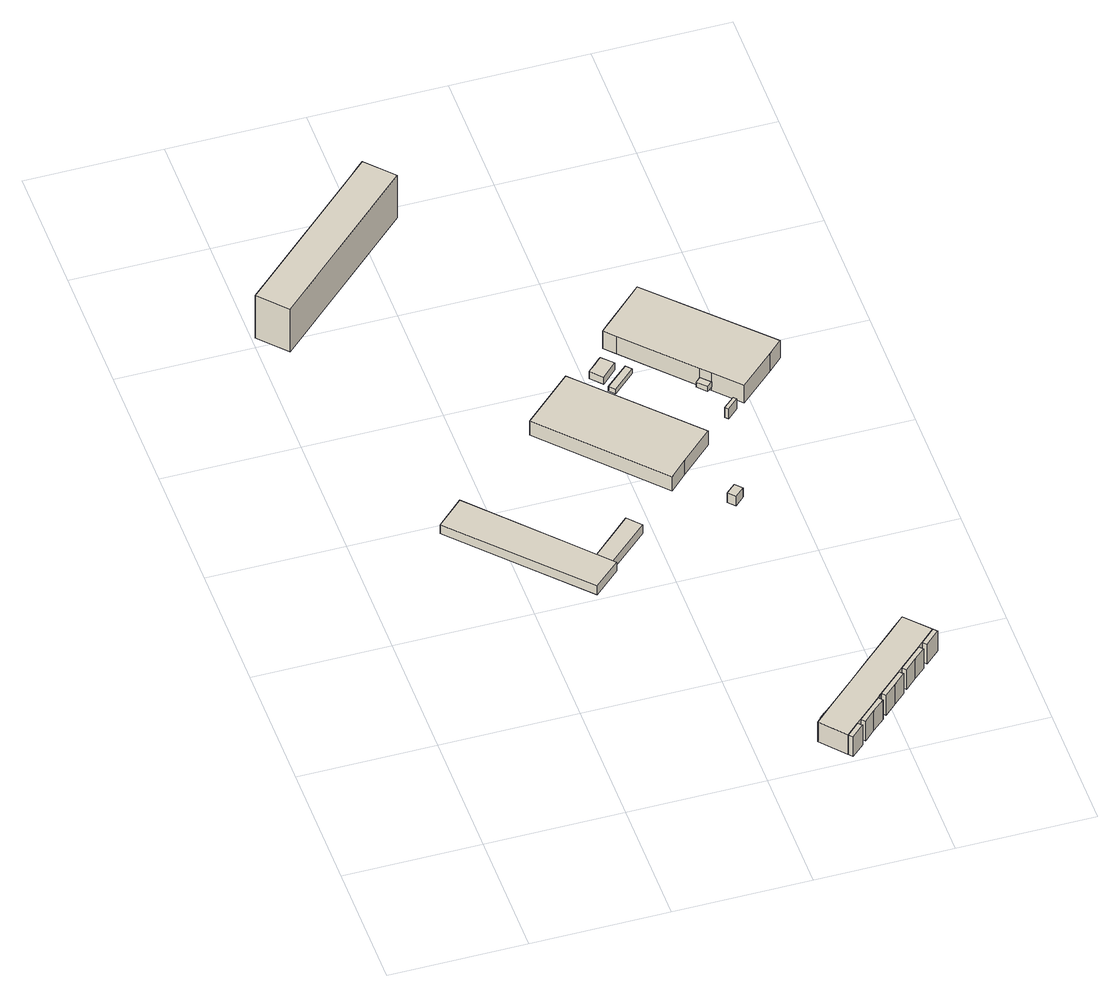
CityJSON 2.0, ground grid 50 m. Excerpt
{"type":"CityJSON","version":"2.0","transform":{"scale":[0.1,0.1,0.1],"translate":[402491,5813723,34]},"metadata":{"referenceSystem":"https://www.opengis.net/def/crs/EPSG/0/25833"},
"CityObjects":{
"building1":{"type":"Building","attributes":{"Gemeindeschluessel":"11000009","BezugspunktDach":"2200","function":"31001_2000","measuredHeight":4.12,"storeysAboveGround":1},"address":[{"country":"Germany","locality":"Berlin","thoroughfareNumber":"325 (47)","thoroughfareName":"Köpenicker Straße"}],"geometry":[{"type":"Solid","lod":"1","boundaries":[[[[0,1,2,3,4,5]],[[6,7,8,9,10,11]],[[6,11,5,4]],[[7,6,4,3]],[[8,7,3,2]],[[9,8,2,1]],[[10,9,1,0]],[[11,10,0,5]]]]}]},
"building2":{"type":"Building","attributes":{"Gemeindeschluessel":"11000009","BezugspunktDach":"2200","function":"31001_2000","measuredHeight":19.96,"storeysAboveGround":5},"address":[{"country":"Germany","locality":"Berlin","thoroughfareNumber":"325 (41)","thoroughfareName":"Köpenicker Straße"}],"geometry":[{"type":"Solid","lod":"1","boundaries":[[[[12,13,14,15,16,17,18,19]],[[20,21,22,23,24,25,26,27]],[[20,27,19,18]],[[21,20,18,17]],[[22,21,17,16]],[[23,22,16,15]],[[24,23,15,14]],[[25,24,14,13]],[[26,25,13,12]],[[27,26,12,19]]]]}]},
"building3":{"type":"Building","attributes":{"Gemeindeschluessel":"11000009","BezugspunktDach":"2200","function":"31001_2000","measuredHeight":4.1,"storeysAboveGround":1},"address":[{"country":"Germany","locality":"Berlin","thoroughfareNumber":"325 (48)","thoroughfareName":"Köpenicker Straße"}],"geometry":[{"type":"Solid","lod":"1","boundaries":[[[[2,28,29,3]],[[30,31,8,7]],[[30,7,3,29]],[[31,30,29,28]],[[8,31,28,2]],[[7,8,2,3]]]]}]},
"building4":{"type":"Building","attributes":{"Gemeindeschluessel":"11000009","BezugspunktDach":"2200","function":"51009_1610","measuredHeight":4.54,"storeysAboveGround":0},"address":[{"country":"Germany","locality":"Berlin"}],"geometry":[{"type":"Solid","lod":"1","boundaries":[[[[32,33,34,35]],[[36,37,38,39]],[[36,39,35,34]],[[37,36,34,33]],[[38,37,33,32]],[[39,38,32,35]]]]}]},
"building5":{"type":"Building","attributes":{"Gemeindeschluessel":"11000009","BezugspunktDach":"2200","function":"51009_1610","measuredHeight":3.22,"storeysAboveGround":0},"address":[{"country":"Germany","locality":"Berlin"}],"geometry":[{"type":"Solid","lod":"1","boundaries":[[[[40,41,42,43]],[[44,45,46,47]],[[44,47,43,42]],[[45,44,42,41]],[[46,45,41,40]],[[47,46,40,43]]]]}]},
"building6":{"type":"Building","attributes":{"Gemeindeschluessel":"11000009","BezugspunktDach":"2200","function":"31001_2000","measuredHeight":6.62,"storeysAboveGround":1},"address":[{"country":"Germany","locality":"Berlin","thoroughfareNumber":"325 (49)","thoroughfareName":"Köpenicker Straße"}],"geometry":[{"type":"Solid","lod":"1","boundaries":[[[[48,49,50,51,52,53]],[[54,55,56,57,58,59]],[[54,59,53,52]],[[55,54,52,51]],[[56,55,51,50]],[[57,56,50,49]],[[58,57,49,48]],[[59,58,48,53]]]]}]},
"building7":{"type":"Building","attributes":{"Gemeindeschluessel":"11000009","function":"31001_1010"},"address":[{"country":"Germany","locality":"Berlin","thoroughfareNumber":"3A, 3B, 3C, 3D","thoroughfareName":"Verlängerte Hämmerlingstraße"}],"children":["building7-1","building7-2","building7-3","building7-4","building7-5","building7-6"]},
"building7-1":{"type":"BuildingPart","attributes":{"BezugspunktDach":"2200","measuredHeight":9.19,"storeysAboveGround":2},"parents":["building7"],"geometry":[{"type":"MultiSurface","lod":"1","boundaries":[[[60,61,62,63,64,65,66,67,68,69,70,71,72,73,74,75,76]],[[77,78,79,80,81,82,83,84,85,86,87,88,89,90,91,92,93]],[[77,93,76,75]],[[78,77,75,74]],[[79,78,74,73]],[[80,79,73,72]],[[81,80,72,71]],[[82,81,71,70]],[[83,82,70,69]],[[84,83,69,68]],[[85,84,68,67]],[[86,85,67,66]],[[88,87,65,64]],[[94,95,64,96,97,98]],[[90,89,63,62]],[[90,62,99,100]],[[91,61,101,102]],[[93,92,60,76]],[[86,66,65,87]],[[98,97,96,63,89]],[[88,64,95,94]],[[91,100,99,61]],[[92,102,101,103,60]]]}]},
"building7-2":{"type":"BuildingPart","attributes":{"BezugspunktDach":"2200","measuredHeight":9.19,"storeysAboveGround":2},"parents":["building7"],"geometry":[{"type":"Solid","lod":"1","boundaries":[[[[104,105,66,65]],[[86,106,107,87]],[[106,86,66,105]],[[107,106,105,104]],[[87,107,104,65]],[[65,66,86,87]]]]}]},
"building7-3":{"type":"BuildingPart","attributes":{"BezugspunktDach":"2200","measuredHeight":9.19,"storeysAboveGround":2},"parents":["building7"],"geometry":[{"type":"Solid","lod":"1","boundaries":[[[[108,109,110,97,63]],[[98,111,112,113,89]],[[111,98,97,110]],[[112,111,110,109]],[[113,112,109,108]],[[89,113,108,63]],[[98,89,63,97]]]]}]},
"building7-4":{"type":"BuildingPart","attributes":{"BezugspunktDach":"2200","measuredHeight":9.19,"storeysAboveGround":2},"parents":["building7"],"geometry":[{"type":"Solid","lod":"1","boundaries":[[[[114,115,116,99,61]],[[100,117,118,119,91]],[[117,100,99,116]],[[118,117,116,115]],[[119,118,115,114]],[[91,119,114,61]],[[100,91,61,99]]]]}]},
"building7-5":{"type":"BuildingPart","attributes":{"BezugspunktDach":"2200","measuredHeight":9.19,"storeysAboveGround":2},"parents":["building7"],"geometry":[{"type":"Solid","lod":"1","boundaries":[[[[120,121,122,64,95]],[[88,123,124,125,94]],[[123,88,64,122]],[[124,123,122,121]],[[125,124,121,120]],[[94,125,120,95]],[[95,64,88,94]]]]}]},
"building7-6":{"type":"BuildingPart","attributes":{"BezugspunktDach":"2200","measuredHeight":9.19,"storeysAboveGround":2},"parents":["building7"],"geometry":[{"type":"Solid","lod":"1","boundaries":[[[[126,127,101,60]],[[102,128,129,92]],[[128,102,101,127]],[[129,128,127,126]],[[92,129,126,60]],[[102,92,60,101]]]]}]},
"building8":{"type":"Building","attributes":{"Gemeindeschluessel":"11000009","BezugspunktDach":"2200","function":"51009_1610","measuredHeight":3,"storeysAboveGround":0},"address":[{"country":"Germany","locality":"Berlin"}],"geometry":[{"type":"Solid","lod":"1","boundaries":[[[[130,131,132,133]],[[134,135,136,137]],[[134,137,133,132]],[[135,134,132,131]],[[136,135,131,130]],[[137,136,130,133]]]]}]},
"building9":{"type":"Building","attributes":{"Gemeindeschluessel":"11000009","BezugspunktDach":"2200","function":"31001_2520","measuredHeight":3.33,"storeysAboveGround":1},"address":[{"country":"Germany","locality":"Berlin","thoroughfareNumber":"325 (53)","thoroughfareName":"Köpenicker Straße"}],"geometry":[{"type":"Solid","lod":"1","boundaries":[[[[138,139,140,141,142,143]],[[144,145,146,147,148,149]],[[144,149,143,142]],[[145,144,142,141]],[[146,145,141,140]],[[147,146,140,139]],[[148,147,139,138]],[[149,148,138,143]]]]}]},
"building10":{"type":"Building","attributes":{"Gemeindeschluessel":"11000009","BezugspunktDach":"2200","function":"51009_1610","measuredHeight":4.3,"storeysAboveGround":0},"address":[{"country":"Germany","locality":"Berlin"}],"geometry":[{"type":"Solid","lod":"1","boundaries":[[[[150,151,152,153]],[[154,155,156,157]],[[154,157,153,152]],[[155,154,152,151]],[[156,155,151,150]],[[157,156,150,153]]]]}]},
"building11":{"type":"Building","attributes":{"Gemeindeschluessel":"11000009","BezugspunktDach":"2200","function":"31001_2520","measuredHeight":2.34,"storeysAboveGround":1},"address":[{"country":"Germany","locality":"Berlin","thoroughfareNumber":"325 (54)","thoroughfareName":"Köpenicker Straße"}],"geometry":[{"type":"Solid","lod":"1","boundaries":[[[[158,159,160,161,162]],[[163,164,165,166,167]],[[163,167,162,161]],[[164,163,161,160]],[[165,164,160,159]],[[166,165,159,158]],[[167,166,158,162]]]]}]},
"building12":{"type":"Building","attributes":{"Gemeindeschluessel":"11000009","BezugspunktDach":"2200","function":"51009_1610","measuredHeight":2.53,"storeysAboveGround":0},"address":[{"country":"Germany","locality":"Berlin"}],"geometry":[{"type":"Solid","lod":"1","boundaries":[[[[168,169,170,171]],[[172,173,174,175]],[[172,175,171,170]],[[173,172,170,169]],[[174,173,169,168]],[[175,174,168,171]]]]}]},
"building13":{"type":"Building","attributes":{"Gemeindeschluessel":"11000009","BezugspunktDach":"2200","function":"51009_1610","measuredHeight":4.7,"storeysAboveGround":0},"address":[{"country":"Germany","locality":"Berlin"}],"geometry":[{"type":"Solid","lod":"1","boundaries":[[[[176,177,178,179]],[[180,181,182,183]],[[180,183,179,178]],[[181,180,178,177]],[[182,181,177,176]],[[183,182,176,179]]]]}]},
"building14":{"type":"Building","attributes":{"Gemeindeschluessel":"11000009","BezugspunktDach":"2200","function":"31001_2000","measuredHeight":8.2,"storeysAboveGround":1},"address":[{"country":"Germany","locality":"Berlin","thoroughfareNumber":"325 (50)","thoroughfareName":"Köpenicker Straße"}],"geometry":[{"type":"Solid","lod":"1","boundaries":[[[[184,185,186,187,188,189,190,191,192]],[[193,194,195,196,197,198,199,200,201]],[[193,201,192,191]],[[194,193,191,190]],[[195,194,190,189]],[[196,195,189,188]],[[197,196,188,187]],[[198,197,187,186]],[[199,198,186,185]],[[200,199,185,184]],[[201,200,184,192]]]]}]}
},
"vertices":[
[724,1009,57],[821,1098,57],[812,1108,57],[769,1155,57],[411,1542,57],[312,1449,57],[411,1542,16],[769,1155,16],[812,1108,16],[821,1098,16],[724,1009,16],[312,1449,16],
[100,2432,216],[637,2935,216],[546,3033,216],[516,3005,216],[484,2975,216],[70,2588,216],[38,2558,216],[8,2530,216],[38,2558,17],[70,2588,17],[484,2975,17],[516,3005,17],[546,3033,17],[637,2935,17],[100,2432,17],[8,2530,17],
[959,1242,57],[915,1291,57],[915,1291,16],[959,1242,16],
[1256,154,65],[1275,172,65],[1259,189,65],[1240,171,65],[1259,189,19],[1275,172,19],[1256,154,19],[1240,171,19],
[1359,250,52],[1374,264,52],[1358,281,52],[1343,267,52],[1358,281,20],[1374,264,20],[1359,250,20],[1343,267,20],
[1114,1405,84],[1179,1468,84],[1296,1578,84],[953,1942,84],[922,1974,84],[742,1806,84],[922,1974,18],[953,1942,18],[1296,1578,18],[1179,1468,18],[1114,1405,18],[742,1806,18],
[1291,23,108],[1353,81,108],[1452,174,108],[1456,178,108],[1644,353,108],[1662,370,108],[1715,420,108],[1635,508,108],[1589,464,108],[1570,446,108],[1480,363,108],[1465,349,108],[1374,264,108],[1359,250,108],[1275,172,108],[1256,154,108],[1213,113,108],[1256,154,16],[1275,172,16],[1359,250,16],[1374,264,16],[1465,349,16],[1480,363,16],[1570,446,16],[1589,464,16],[1635,508,16],[1715,420,16],[1662,370,16],[1644,353,16],[1456,178,16],[1452,174,16],[1353,81,16],[1291,23,16],[1213,113,16],[1559,274,16],[1559,274,108],[1531,248,108],[1544,260,108],[1544,260,16],[1440,162,108],[1440,162,16],[1337,67,108],[1337,67,16],[1295,27,108],
[1675,356,108],[1728,406,108],[1728,406,16],[1675,356,16],
[1469,164,108],[1514,206,108],[1557,246,108],[1557,246,16],[1514,206,16],[1469,164,16],
[1366,67,108],[1408,107,108],[1453,148,108],[1453,148,16],[1408,107,16],[1366,67,16],
[1572,260,108],[1616,301,108],[1657,339,108],[1657,339,16],[1616,301,16],[1572,260,16],
[1304,9,108],[1351,53,108],[1351,53,16],[1304,9,16],
[1465,349,49],[1480,363,49],[1464,380,49],[1449,366,49],[1464,380,19],[1480,363,19],[1465,349,19],[1449,366,19],
[1052,1960,53],[1108,2015,53],[1069,2054,53],[1062,2048,53],[1041,2027,53],[1013,2002,53],[1041,2027,20],[1062,2048,20],[1069,2054,20],[1108,2015,20],[1052,1960,20],[1013,2002,20],
[1296,1271,62],[1331,1304,62],[1308,1329,62],[1272,1296,62],[1308,1329,19],[1331,1304,19],[1296,1271,19],[1272,1296,19],
[1076,1905,39],[1159,1982,39],[1150,1993,39],[1141,2003,39],[1057,1926,39],[1141,2003,19],[1150,1993,19],[1159,1982,19],[1076,1905,19],[1057,1926,19],
[1372,1822,42],[1392,1839,42],[1361,1872,42],[1342,1854,42],[1361,1872,19],[1392,1839,19],[1372,1822,19],[1342,1854,19],
[1400,1675,65],[1441,1714,65],[1431,1725,65],[1390,1688,65],[1431,1725,18],[1441,1714,18],[1400,1675,18],[1390,1688,18],
[1143,2104,84],[1361,1872,84],[1392,1839,84],[1478,1748,84],[1607,1869,84],[1658,1917,84],[1280,2309,84],[1139,2174,84],[1106,2143,84],[1139,2174,2],[1280,2309,2],[1658,1917,2],[1607,1869,2],[1478,1748,2],[1392,1839,2],[1361,1872,2],[1143,2104,2],[1106,2143,2]
]}
